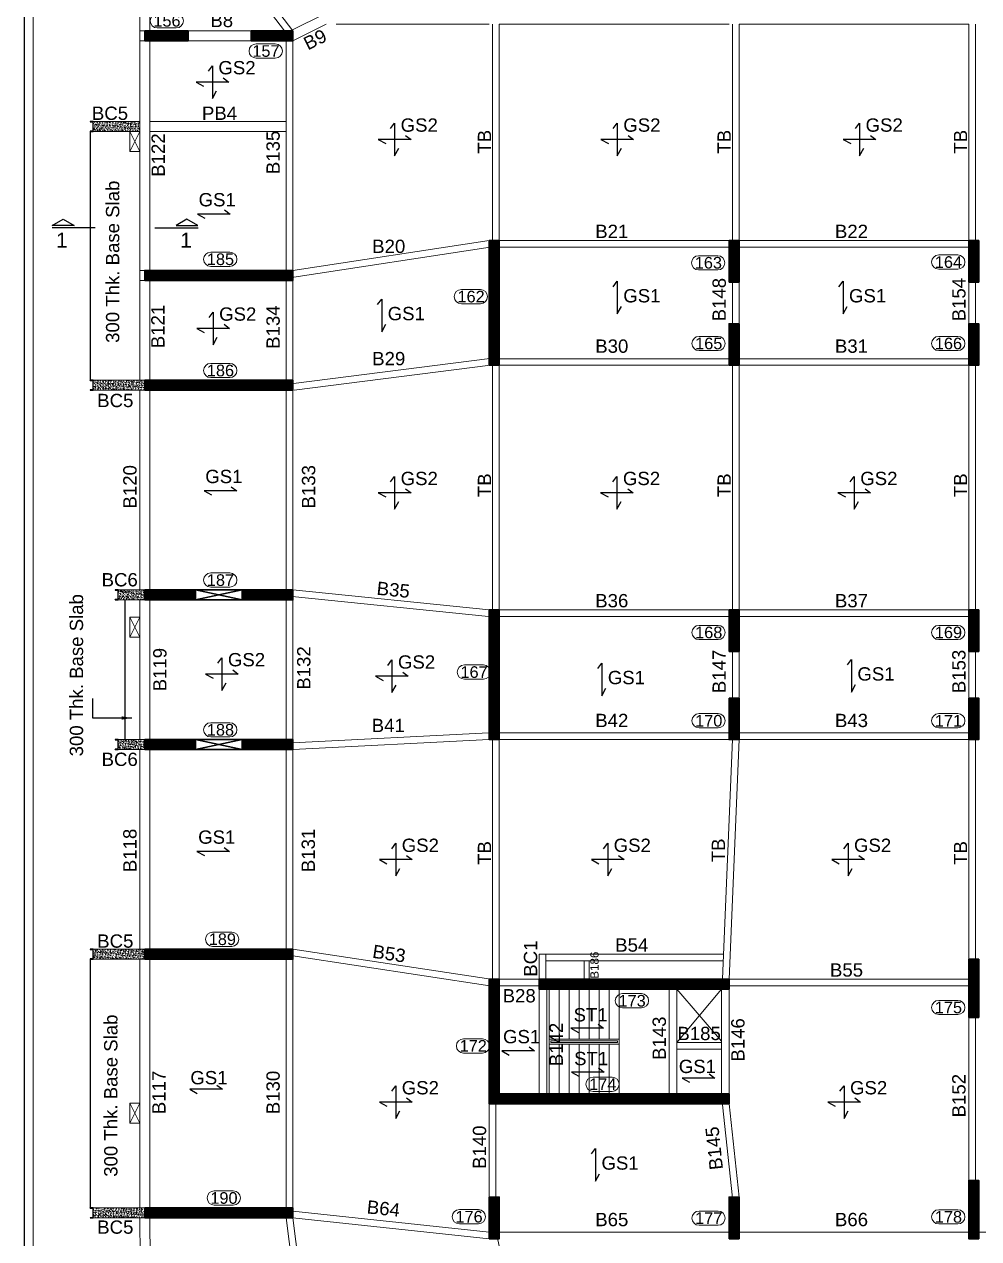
# Model space of a CAD drawing. Header units: millimetres. Extents: x -954 to 225541, y -300291 to -180647.
# Drawn here: x -954 to 27715, y -239639 to -203139 of the extents above; entities that cross this region are included whole.
import ezdxf
from ezdxf.enums import TextEntityAlignment as Align

# ---------------------------------------------------------------- set-up
doc = ezdxf.new("R2010")
doc.units = ezdxf.units.MM
doc.header["$LTSCALE"] = 100
doc.header["$MEASUREMENT"] = 0
for name, color, linetype, lineweight in [('BEAM', 191, 'Continuous', 20), ('BEAM NO (H)', 121, 'Continuous', 20), ('BEAM NO (V)', 121, 'Continuous', 20), ('COL HATCH', 67, 'Continuous', 25), ('colno', 11, 'Continuous', 15), ('COLUMN', 84, 'Continuous', 30), ('NON STRU. WALL', 3, 'Continuous', 15), ('SLAB MARK', 241, 'Continuous', 25), ('SLAB NO', 52, 'Continuous', 25), ('STAIRCASE', 39, 'Continuous', 9), ('SUNK', 251, 'Continuous', 9), ('TEXT', 255, 'Continuous', 25), ('void', 45, 'Continuous', 18)]:
    doc.layers.add(name, color=color, linetype=linetype, lineweight=lineweight)
for name, color, linetype in [('sec', 2, 'Continuous'), ('SLAB', 1, 'Continuous'), ('WD-ELE-1', 2, 'Continuous'), ('WD-RCC SLAB HATCH', 253, 'Continuous')]:
    doc.layers.add(name, color=color, linetype=linetype)
doc.styles.add('ARIAL', font='arial.ttf')
doc.dimstyles.new('150', dxfattribs={"dimscale": 150, "dimtxt": 2.5, "dimasz": 2, "dimexe": 0.5, "dimexo": 0.5, "dimgap": 0.5, "dimtad": 1, "dimdec": 0, "dimzin": 3, "dimdsep": 46, "dimtxsty": 'ARIAL', "dimcen": 0, "dimdle": 1, "dimclrd": 256, "dimclre": 256, "dimclrt": 7, "dimadec": 0, "dimazin": 0, "dimtfac": 1, "dimtdec": 0, "dimtmove": 0, "dimatfit": 3, "dimfxl": 0, "dimtolj": 1, "dimtzin": 0, "dimlwd": -1, "dimlwe": -1, "dimarcsym": 0})
pattern_1 = [(45, (-343602.978, -599340.706), (-8.83883476, 8.83883476), [])]
pattern_2 = [(45, (-325852.978, -599340.706), (-8.83883476, 8.83883476), [])]
pattern_3 = [(45, (-72110.641, -1095870.6135), (-3.977475644, 3.977475644), [])]
pattern_4 = [(45, (-72110.641, -1120747.2407), (-3.977475644, 3.977475644), [])]
pattern_5 = [(50, (-47286.1, -571132.81), (107.589027, -9.41282), [11.25, -123.75]), (355, (-47286.1, -571132.81), (-20.8127, 112.82882), [9, -99]), (100.451444, (-47277.14, -571133.6), (86.776327, 103.415999), [9.561029, -105.171317]), (46.1842, (-47286.1, -571102.81), (160.0862, -24.827892), [16.875, -185.625]), (96.635635, (-47272.76, -571104.88), (140.19929, 146.11779), [14.34155, -157.757064]), (351.184164, (-47286.1, -571102.81), (140.19929, 146.11779), [13.5, -148.5]), (21, (-47271.1, -571110.31), (89.536058, -60.392834), [11.25, -123.75]), (326, (-47271.1, -571110.31), (36.4973, 108.772507), [9, -99]), (71.451445, (-47263.64, -571115.34), (126.033357, 48.379673), [9.561029, -105.171317]), (37.5, (-47286.103, -571132.81), (1.8239783, 49.934078), [0, -97.8, 0, -100.5, 0, -99.375]), (7.5, (-47286.103, -571132.81), (39.4604306, 59.161757), [0, -57.3, 0, -95.55, 0, -37.875]), (327.5, (-47319.553, -571132.81), (80.0733654, -3.3832308), [0, -37.5, 0, -117, 0, -155.25]), (317.5, (-47334.55, -571132.81), (87.477925, 15.015747), [0, -48.75, 0, -77.7, 0, -110.25])]

# ---------------------------------------------------------------- blocks, each defined once
blk = doc.blocks.new('A$C4B8E2928')
at = {"layer": 'NON STRU. WALL', "lineweight": 13}
h = blk.add_hatch(dxfattribs=at)
h.set_pattern_fill('AR-CONC', color=8, scale=15, style=0)
h.set_pattern_definition(pattern_5)
h.paths.add_polyline_path([(1400, 0), (0, 0), (0, -300), (1400, -300)])
h = blk.add_hatch(dxfattribs=at)
h.set_pattern_fill('AR-CONC', color=8, scale=15, style=0)
h.set_pattern_definition(pattern_5)
h.paths.add_polyline_path([(1550, -7777), (1400, -7777), (1400, -7777), (0, -7777), (0, -8077), (1400, -8077), (1400, -8077), (1550, -8077)])
h = blk.add_hatch(dxfattribs=at)
h.set_pattern_fill('AR-CONC', color=8, scale=15, style=0)
h.set_pattern_definition(pattern_5)
h.paths.add_polyline_path([(1550, -14077), (750, -14077), (750, -14377), (1550, -14377)])
h = blk.add_hatch(dxfattribs=at)
h.set_pattern_fill('AR-CONC', color=8, scale=15, style=0)
h.set_pattern_definition(pattern_5)
h.paths.add_polyline_path([(1550, -18577), (750, -18577), (750, -18877), (1550, -18877)])
h = blk.add_hatch(dxfattribs=at)
h.set_pattern_fill('AR-CONC', color=8, scale=15, style=0)
h.set_pattern_definition(pattern_5)
h.paths.add_polyline_path([(1550, -24877), (1400, -24877), (0, -24877), (0, -25177), (1400, -25177), (1550, -25177)])
h = blk.add_hatch(dxfattribs=at)
h.set_pattern_fill('AR-CONC', color=8, scale=15, style=0)
h.set_pattern_definition(pattern_5)
h.paths.add_polyline_path([(1550, -32653), (1400, -32653), (0, -32653), (0, -32953), (1400, -32953), (1550, -32953)])
at = {"layer": 'NON STRU. WALL'}
for points in [[(0, -300), (1400, -300), (1400, 0), (0, 0)], [(0, -8077), (1550, -8077), (1550, -7777), (0, -7777)], [(750, -14077), (1550, -14077), (1550, -14377), (750, -14377)], [(750, -18577), (1550, -18577), (1550, -18877), (750, -18877)], [(0, -24877), (1550, -24877), (1550, -25177), (0, -25177)], [(0, -32653), (1550, -32653), (1550, -32953), (0, -32953)]]:
    blk.add_lwpolyline(points, close=True, dxfattribs=at)

msp = doc.modelspace()

# ---------------------------------------------------------------- hatches: boundary and pattern name
at = {"layer": 'COL HATCH'}
h = msp.add_hatch(dxfattribs=at)
h.set_pattern_fill('ANSI31', color=256, scale=100, style=0)
h.set_pattern_definition([(45, (-325502.978, -599640.706), (-8.83883476, 8.83883476), [])])
h.paths.add_polyline_path([(2665.2, -203638.9), (3965.2, -203638.9), (3965.2, -203338.9), (2665.2, -203338.9)])
h = msp.add_hatch(dxfattribs=at)
h.set_pattern_fill('ANSI31', color=256, scale=100, style=0)
h.set_pattern_definition([(45, (-325702.978, -599640.706), (-8.83883476, 8.83883476), [])])
h.paths.add_polyline_path([(5865.2, -203638.9), (7115.2, -203638.9), (7115.2, -203338.9), (5865.2, -203338.9)])
h = msp.add_hatch(dxfattribs=at)
h.set_pattern_fill('ANSI31', color=256, scale=100, style=0)
h.set_pattern_definition([(45, (-347802.978, -599340.706), (-8.83883476, 8.83883476), [])])
h.paths.add_polyline_path([(13015.2, -213388.9), (13015.2, -209638.9), (13315.2, -209638.9), (13315.2, -213388.9)])
h = msp.add_hatch(dxfattribs=at)
h.set_pattern_fill('ANSI31', color=256, scale=100, style=0)
h.set_pattern_definition([(45, (-340602.978, -599340.706), (-8.83883476, 8.83883476), [])])
h.paths.add_polyline_path([(20215.2, -210888.9), (20215.2, -209638.9), (20515.2, -209638.9), (20515.2, -210888.9)])
h = msp.add_hatch(dxfattribs=at)
h.set_pattern_fill('ANSI31', color=256, scale=100, style=0)
h.set_pattern_definition([(45, (-333402.978, -599340.706), (-8.83883476, 8.83883476), [])])
h.paths.add_polyline_path([(27415.2, -210888.9), (27415.2, -209638.9), (27715.2, -209638.9), (27715.2, -210888.9)])
h = msp.add_hatch(dxfattribs=at)
h.set_pattern_fill('ANSI31', color=256, scale=100, style=0)
h.set_pattern_definition([(45, (-46170.95, -917447.999), (-8.83883476, 8.83883476), [])])
h.paths.add_polyline_path([(2665.2, -210838.9), (2665.2, -210538.9), (7115.2, -210538.9), (7115.2, -210838.9)])
h = msp.add_hatch(dxfattribs=at)
h.set_pattern_fill('ANSI31', color=256, scale=100, style=0)
h.set_pattern_definition([(45, (-340602.975, -601840.707), (-8.83883476, 8.83883476), [])])
h.paths.add_polyline_path([(20215.2, -213388.9), (20215.2, -212138.9), (20515.2, -212138.9), (20515.2, -213388.9)])
h = msp.add_hatch(dxfattribs=at)
h.set_pattern_fill('ANSI31', color=256, scale=100, style=0)
h.set_pattern_definition([(45, (-333402.975, -601840.707), (-8.83883476, 8.83883476), [])])
h.paths.add_polyline_path([(27415.2, -213388.9), (27415.2, -212138.9), (27715.2, -212138.9), (27715.2, -213388.9)])
h = msp.add_hatch(dxfattribs=at)
h.set_pattern_fill('ANSI31', color=256, scale=100, style=0)
h.set_pattern_definition([(45, (-46170.95, -910097.999), (-8.83883476, 8.83883476), [])])
h.paths.add_polyline_path([(2665.2, -214138.9), (2665.2, -213838.9), (7115.2, -213838.9), (7115.2, -214138.9)])
h = msp.add_hatch(dxfattribs=at)
h.set_pattern_fill('ANSI31', color=256, scale=100, style=0)
h.paths.add_polyline_path([(2665.2, -220138.9), (2665.2, -220438.9), (4190.2, -220438.9), (4190.2, -220138.9)])
h = msp.add_hatch(dxfattribs=at)
h.set_pattern_fill('ANSI31', color=256, scale=100, style=0)
h.paths.add_polyline_path([(2665.2, -220138.9), (2665.2, -220438.9), (4190.2, -220438.9), (4190.2, -220138.9)])
h = msp.add_hatch(dxfattribs=at)
h.set_pattern_fill('ANSI31', color=256, scale=100, style=0)
h.paths.add_polyline_path([(7115.2, -220438.9), (7115.2, -220138.9), (5590.2, -220138.9), (5590.2, -220438.9)])
h = msp.add_hatch(dxfattribs=at)
h.set_pattern_fill('ANSI31', color=256, scale=100, style=0)
h.set_pattern_definition([(45, (-347802.975, -610440.704), (-8.83883476, 8.83883476), [])])
h.paths.add_polyline_path([(13015.2, -224638.9), (13015.2, -220738.9), (13315.2, -220738.9), (13315.2, -224638.9)])
h = msp.add_hatch(dxfattribs=at)
h.set_pattern_fill('ANSI31', color=256, scale=100, style=0)
h.set_pattern_definition([(45, (-340602.975, -610440.704), (-8.83883476, 8.83883476), [])])
h.paths.add_polyline_path([(20215.2, -221988.9), (20215.2, -220738.9), (20515.2, -220738.9), (20515.2, -221988.9)])
h = msp.add_hatch(dxfattribs=at)
h.set_pattern_fill('ANSI31', color=256, scale=100, style=0)
h.set_pattern_definition([(45, (-333402.975, -610440.704), (-8.83883476, 8.83883476), [])])
h.paths.add_polyline_path([(27415.2, -221988.9), (27415.2, -220738.9), (27715.2, -220738.9), (27715.2, -221988.9)])
h = msp.add_hatch(dxfattribs=at)
h.set_pattern_fill('ANSI31', color=256, scale=100, style=0)
h.set_pattern_definition([(45, (-340602.978, -599340.706), (-8.83883476, 8.83883476), [])])
h.paths.add_polyline_path([(20215.2, -223388.9), (20215.2, -224638.9), (20515.2, -224638.9), (20515.2, -223388.9)])
h = msp.add_hatch(dxfattribs=at)
h.set_pattern_fill('ANSI31', color=256, scale=100, style=0)
h.set_pattern_definition([(45, (-333402.978, -599340.706), (-8.83883476, 8.83883476), [])])
h.paths.add_polyline_path([(27415.2, -223388.9), (27415.2, -224638.9), (27715.2, -224638.9), (27715.2, -223388.9)])
h = msp.add_hatch(dxfattribs=at)
h.set_pattern_fill('ANSI31', color=256, scale=100, style=0)
h.paths.add_polyline_path([(4190.2, -224938.9), (4190.2, -224638.9), (2665.2, -224638.9), (2665.2, -224938.9)])
h = msp.add_hatch(dxfattribs=at)
h.set_pattern_fill('ANSI31', color=256, scale=100, style=0)
h.paths.add_polyline_path([(7115.2, -224638.9), (5590.2, -224638.9), (5590.2, -224938.9), (7115.2, -224938.9)])
h = msp.add_hatch(dxfattribs=at)
h.set_pattern_fill('ANSI31', color=256, scale=100, style=0)
h.paths.add_polyline_path([(7115.2, -224638.9), (5590.2, -224638.9), (5590.2, -224938.9), (7115.2, -224938.9)])
h = msp.add_hatch(dxfattribs=at)
h.set_pattern_fill('ANSI31', color=256, scale=100, style=0)
h.set_pattern_definition([(45, (-46170.95, -917497.999), (-8.83883476, 8.83883476), [])])
h.paths.add_polyline_path([(2665.2, -231238.9), (2665.2, -230938.9), (7115.2, -230938.9), (7115.2, -231238.9)])
h = msp.add_hatch(dxfattribs=at)
h.set_pattern_fill('ANSI31', color=256, scale=100, style=0)
h.set_pattern_definition(pattern_1)
h.paths.add_polyline_path([(27715.2, -231238.9), (27715.2, -232988.9), (27415.2, -232988.9), (27415.2, -231238.9)])
h = msp.add_hatch(dxfattribs=at)
h.set_pattern_fill('ANSI31', color=256, scale=100, style=0)
h.set_pattern_definition(pattern_2)
h.paths.add_polyline_path([(13015.2, -235288.9), (13015.2, -231838.9), (13315.2, -231838.9), (13315.2, -235288.9)])
h = msp.add_hatch(dxfattribs=at)
h.set_pattern_fill('ANSI31', color=256, scale=100, style=0)
h.set_pattern_definition(pattern_2)
h.paths.add_polyline_path([(14515.2, -231838.9), (20215.2, -231838.9), (20215.2, -232138.9), (14515.2, -232138.9)])
h = msp.add_hatch(dxfattribs=at)
h.set_pattern_fill('ANSI31', color=256, scale=100, style=0)
h.set_pattern_definition(pattern_2)
h.paths.add_polyline_path([(20215.2, -235288.9), (13015.2, -235288.9), (13015.2, -235588.9), (20215.2, -235588.9)])
h = msp.add_hatch(dxfattribs=at)
h.set_pattern_fill('ANSI31', color=256, scale=100, style=0)
h.set_pattern_definition(pattern_1)
h.paths.add_polyline_path([(27715.2, -239638.9), (27715.2, -237888.9), (27415.2, -237888.9), (27415.2, -239638.9)])
h = msp.add_hatch(dxfattribs=at)
h.set_pattern_fill('ANSI31', color=256, scale=100, style=0)
h.set_pattern_definition([(45, (-347802.978, -628340.706), (-8.83883476, 8.83883476), [])])
h.paths.add_polyline_path([(13015.2, -239638.9), (13015.2, -238388.9), (13315.2, -238388.9), (13315.2, -239638.9)])
h = msp.add_hatch(dxfattribs=at)
h.set_pattern_fill('ANSI31', color=256, scale=100, style=0)
h.set_pattern_definition([(45, (-340602.978, -628340.706), (-8.83883476, 8.83883476), [])])
h.paths.add_polyline_path([(20215.2, -239638.9), (20215.2, -238388.9), (20515.2, -238388.9), (20515.2, -239638.9)])
h = msp.add_hatch(dxfattribs=at)
h.set_pattern_fill('ANSI31', color=256, scale=100, style=0)
h.set_pattern_definition([(45, (-46170.95, -916424.626), (-8.83883476, 8.83883476), [])])
h.paths.add_polyline_path([(2665.2, -239015.6), (2665.2, -238715.6), (7115.2, -238715.6), (7115.2, -239015.6)])
at = {"layer": 'WD-RCC SLAB HATCH', "ltscale": 1000}
h = msp.add_hatch(dxfattribs=at)
h.set_pattern_fill('ANSI31', color=256, scale=45)
h.set_pattern_definition(pattern_3)
h.paths.add_polyline_path([(1115.2, -206062.3), (1028.2, -206062.3, 0.4142136), (1025.2, -206065.3), (1025.2, -206068.4, 0.3816891), (1027.8, -206071.4), (1102.7, -206079.8, -0.3816891), (1107.2, -206084.8), (1107.2, -206339.8, -0.3816891), (1102.7, -206344.8), (1027.8, -206353.3, 0.3816891), (1025.2, -206356.2), (1025.2, -206359.3, 0.4142136), (1028.2, -206362.3), (1115.2, -206362.3)])
h = msp.add_hatch(dxfattribs=at)
h.set_pattern_fill('ANSI31', color=256, scale=45)
h.set_pattern_definition(pattern_3)
h.paths.add_polyline_path([(1115.2, -214138.9), (1028.2, -214138.9, -0.4142136), (1025.2, -214135.9), (1025.2, -214132.9, -0.3816891), (1027.8, -214129.9), (1102.7, -214121.4, 0.3816891), (1107.2, -214116.5), (1107.2, -213861.4, 0.3816891), (1102.7, -213856.4), (1027.8, -213848, -0.3816891), (1025.2, -213845), (1025.2, -213841.9, -0.4142136), (1028.2, -213838.9), (1115.2, -213838.9)])
h = msp.add_hatch(dxfattribs=at)
h.set_pattern_fill('ANSI31', color=256, scale=45)
h.set_pattern_definition([(45, (-71360.641, -1109947.2407), (-3.977475644, 3.977475644), [])])
h.paths.add_polyline_path([(1865.2, -220138.9), (1778.2, -220138.9, 0.4142136), (1775.2, -220141.9), (1775.2, -220145, 0.3816891), (1777.8, -220148), (1852.7, -220156.4, -0.3816891), (1857.2, -220161.4), (1857.2, -220416.5, -0.3816891), (1852.7, -220421.4), (1777.8, -220429.9, 0.3816891), (1775.2, -220432.9), (1775.2, -220435.9, 0.4142136), (1778.2, -220438.9), (1865.2, -220438.9)])
h = msp.add_hatch(dxfattribs=at)
h.set_pattern_fill('ANSI31', color=256, scale=45)
h.set_pattern_definition([(45, (-71360.641, -1114447.2407), (-3.977475644, 3.977475644), [])])
h.paths.add_polyline_path([(1865.2, -224638.9), (1778.2, -224638.9, 0.4142136), (1775.2, -224641.9), (1775.2, -224645, 0.3816891), (1777.8, -224648), (1852.7, -224656.4, -0.3816891), (1857.2, -224661.4), (1857.2, -224916.5, -0.3816891), (1852.7, -224921.4), (1777.8, -224929.9, 0.3816891), (1775.2, -224932.9), (1775.2, -224935.9, 0.4142136), (1778.2, -224938.9), (1865.2, -224938.9)])
h = msp.add_hatch(dxfattribs=at)
h.set_pattern_fill('ANSI31', color=256, scale=45)
h.set_pattern_definition(pattern_4)
h.paths.add_polyline_path([(1115.2, -230938.9), (1028.2, -230938.9, 0.4142136), (1025.2, -230941.9), (1025.2, -230945, 0.3816891), (1027.8, -230948), (1102.7, -230956.4, -0.3816891), (1107.2, -230961.4), (1107.2, -231216.5, -0.3816891), (1102.7, -231221.4), (1027.8, -231229.9, 0.3816891), (1025.2, -231232.9), (1025.2, -231235.9, 0.4142136), (1028.2, -231238.9), (1115.2, -231238.9)])
h = msp.add_hatch(dxfattribs=at)
h.set_pattern_fill('ANSI31', color=256, scale=45)
h.set_pattern_definition(pattern_4)
h.paths.add_polyline_path([(1115.2, -239015.6), (1028.2, -239015.6, -0.4142136), (1025.2, -239012.6), (1025.2, -239009.5, -0.3816891), (1027.8, -239006.5), (1102.7, -238998.1, 0.3816891), (1107.2, -238993.1), (1107.2, -238738, 0.3816891), (1102.7, -238733.1), (1027.8, -238724.6, -0.3816891), (1025.2, -238721.6), (1025.2, -238718.6, -0.4142136), (1028.2, -238715.6), (1115.2, -238715.6)])

# ---------------------------------------------------------------- linework, layer by layer
at = {"color": 5}
msp.add_lwpolyline([(-953.5, -300291), (149541.8, -300291), (149541.8, -193995.9), (-953.5, -193995.9)], close=True, dxfattribs=at)
at = {"layer": 'BEAM'}
for p, q in [((4522.3, -200269.2), (6863.6, -203338.9)), ((4701.2, -200174), (7115.2, -203338.9)), ((7044.3, -203338.9), (8115.2, -202803.5)), ((7115.2, -203638.9), (8115.2, -203138.9)), ((13015.2, -203138.9), (8415.2, -203138.9)), ((13115.2, -209638.9), (13115.2, -203138.9)), ((20215.2, -203138.9), (13315.2, -203138.9)), ((13315.2, -209638.9), (13315.2, -203138.9)), ((20315.2, -209638.9), (20315.2, -203138.9)), ((27415.2, -203138.9), (20515.2, -203138.9)), ((20515.2, -209638.9), (20515.2, -203138.9)), ((27415.2, -209638.9), (27415.2, -203138.9)), ((27615.2, -209638.9), (27615.2, -203138.9)), ((2665.2, -203338.9), (2515.2, -203338.9)), ((2665.2, -203638.9), (2515.2, -203638.9)), ((3965.2, -203338.9), (5865.2, -203338.9)), ((3965.2, -203638.9), (5865.2, -203638.9)), ((6915.2, -203638.9), (6915.2, -210538.9)), ((7115.2, -203638.9), (7115.2, -210538.9)), ((2815.2, -206062.3), (6915.2, -206062.3)), ((2815.2, -206362.3), (6915.2, -206362.3)), ((13015.2, -209638.9), (7115.2, -210538.9)), ((13045.3, -209836.6), (7145.3, -210736.6)), ((13315.2, -209638.9), (20215.2, -209638.9)), ((13315.2, -209838.9), (20215.2, -209838.9)), ((20515.2, -209638.9), (27415.2, -209638.9)), ((20515.2, -209838.9), (27415.2, -209838.9)), ((2665.2, -210538.9), (2515.2, -210538.9)), ((2665.2, -210838.9), (2515.2, -210838.9)), ((6915.2, -210838.9), (6915.2, -213838.9)), ((7115.2, -210838.9), (7115.2, -213838.9)), ((20315.2, -210888.9), (20315.2, -212138.9)), ((20515.2, -210888.9), (20515.2, -212138.9)), ((27415.2, -210888.9), (27415.2, -212138.9)), ((27615.2, -210888.9), (27615.2, -212138.9)), ((13027.8, -213188.1), (7127.8, -213938.1)), ((13053, -213386.5), (7153, -214136.5)), ((13115.2, -220738.9), (13115.2, -213388.9)), ((20215.2, -213188.9), (13315.2, -213188.9)), ((20215.2, -213388.9), (13315.2, -213388.9)), ((13315.2, -220738.9), (13315.2, -213388.9)), ((20315.2, -220738.9), (20315.2, -213388.9)), ((27415.2, -213188.9), (20515.2, -213188.9)), ((27415.2, -213388.9), (20515.2, -213388.9)), ((20515.2, -220738.9), (20515.2, -213388.9)), ((27415.2, -220738.9), (27415.2, -213388.9)), ((27615.2, -220738.9), (27615.2, -213388.9)), ((1115.2, -214138.9), (1115.2, -213838.9)), ((2665.2, -213838.9), (2515.2, -213838.9)), ((2665.2, -214138.9), (2515.2, -214138.9)), ((6915.2, -214138.9), (6915.2, -220138.9)), ((7115.2, -214138.9), (7115.2, -220138.9)), ((6915.2, -220438.9), (6915.2, -224638.9)), ((7094.9, -220337.9), (12994.9, -220937.9)), ((7115.2, -220138.9), (13015.2, -220739)), ((7115.2, -220438.9), (7115.2, -224638.9)), ((13315.2, -220738.9), (20215.2, -220738.9)), ((20515.2, -220738.9), (27415.2, -220738.9)), ((13315.2, -220938.9), (20215.2, -220938.9)), ((20515.2, -220938.9), (27415.2, -220938.9)), ((20315.2, -221988.9), (20315.2, -223388.9)), ((20515.2, -221988.9), (20515.2, -223388.9)), ((27415.2, -221988.9), (27415.2, -223388.9)), ((27615.2, -221988.9), (27615.2, -223388.9)), ((13005, -224439.2), (7105, -224739.2)), ((20215.2, -224438.9), (13315.2, -224438.9)), ((27415.2, -224438.9), (20515.2, -224438.9)), ((13015.2, -224638.9), (7115.2, -224938.9)), ((13115.2, -231838.9), (13115.2, -224638.9)), ((20215.2, -224638.9), (13315.2, -224638.9)), ((13315.2, -231838.9), (13315.2, -224638.9)), ((20015.3, -231830.6), (20315.3, -224630.6)), ((20215.2, -231838.9), (20515.2, -224638.9)), ((27415.2, -224638.9), (20515.2, -224638.9)), ((27415.2, -231238.9), (27415.2, -224638.9)), ((27615.2, -231238.9), (27615.2, -224638.9)), ((6915.2, -224938.9), (6915.2, -230938.9)), ((7115.2, -224938.9), (7115.2, -230938.9)), ((2665.2, -230938.9), (2515.2, -230938.9)), ((13060.4, -231842.4), (7115.2, -230935.5)), ((2665.2, -231238.9), (2515.2, -231238.9)), ((6915.2, -231238.9), (6915.2, -238715.6)), ((13030.2, -232040.1), (7115.2, -231137.8)), ((7115.2, -231238.9), (7115.2, -238715.6)), ((14515.2, -231838.9), (14515.2, -231088.9)), ((14515.2, -231088.9), (14715.2, -231088.9)), ((14715.2, -231088.9), (20046.2, -231088.9)), ((14715.2, -231838.9), (14715.2, -231088.9)), ((14715.2, -231288.9), (20037.9, -231288.9)), ((15865.2, -231288.9), (15865.2, -231838.9)), ((16015.2, -231288.9), (16015.2, -231838.9)), ((14515.2, -231838.9), (13315.2, -231838.9)), ((14515.2, -232038.9), (13315.2, -232038.9)), ((14515.2, -232138.9), (14515.2, -235288.9)), ((14745.2, -232138.9), (14745.2, -235288.9)), ((18415.2, -232138.9), (18415.2, -235288.9)), ((18645.2, -232138.9), (18645.2, -235288.9)), ((19985.2, -232138.9), (19985.2, -235288.9)), ((20215.2, -231838.9), (27415.2, -231838.9)), ((20215.2, -232038.9), (27415.2, -232038.9)), ((20215.2, -232138.9), (20215.2, -235288.9)), ((27415.2, -232988.9), (27415.2, -237888.9)), ((27615.2, -232988.9), (27615.2, -237888.9)), ((18645.2, -233738.9), (19985.2, -233738.9)), ((18645.2, -233938.9), (19985.2, -233938.9)), ((13015.2, -238388.9), (13015.2, -235588.9)), ((13215.2, -238388.9), (13215.2, -235588.9)), ((20016.3, -235610.2), (20316.3, -238410.2)), ((20215.2, -235588.9), (20515.2, -238388.9)), ((2665.2, -238715.6), (2515.2, -238715.6)), ((2665.2, -239015.6), (2515.2, -239015.6)), ((6913.5, -239015.6), (7793.5, -245935.7)), ((13015.2, -239437.8), (7115.2, -238814.4)), ((7115.2, -239015.6), (7988.6, -245884.9)), ((13015.2, -239638.9), (7115.2, -239015.6)), ((20215.2, -239438.9), (13315.2, -239438.9)), ((27415.2, -239438.9), (20515.2, -239438.9)), ((34640.1, -239437.6), (27715.1, -239438.9)), ((13263.2, -239619.1), (14601.2, -246239.1))]:
    msp.add_line(p, q, dxfattribs=at)
for points in [[(39885.2, -198538.9), (6815.2, -198538.9, 0.4142136), (2515.2, -202838.9), (2515.2, -213838.9)], [(4068.3, -199931.3, 0.20631), (2815.2, -202838.9), (2815.2, -203338.9)], [(2515.2, -239015.6, 0.4146702), (34640.2, -271090.5, 0.0410936), (39885.2, -270650.5)], [(2815.2, -239015.6, 0.0633307), (3826.6, -246968.7)]]:
    msp.add_lwpolyline(points, format="xyb", dxfattribs=at)
for points in [[(2815.2, -203638.9), (2815.2, -210538.9)], [(2815.2, -210838.9), (2815.2, -213838.9)], [(2515.2, -213838.9), (1115.2, -213838.9)], [(1115.2, -213913.9), (1115.2, -213913.9), (1115.2, -214063.9)], [(1115.2, -214138.9), (2515.2, -214138.9)], [(2515.2, -214138.9), (2515.2, -220138.9)], [(2815.2, -214138.9), (2815.2, -220138.9)], [(2665.2, -220138.9), (1865.2, -220138.9)], [(1865.2, -220138.9), (1865.2, -220438.9)], [(1865.2, -220438.9), (2665.2, -220438.9)], [(2515.2, -220438.9), (2515.2, -224638.9)], [(2815.2, -220438.9), (2815.2, -224638.9)], [(2665.2, -224638.9), (1865.2, -224638.9)], [(1865.2, -224638.9), (1865.2, -224938.9)], [(1865.2, -224938.9), (2665.2, -224938.9)], [(2515.2, -224938.9), (2515.2, -230938.9)], [(2815.2, -224938.9), (2815.2, -230938.9)], [(2515.2, -230938.9), (1115.2, -230938.9)], [(1115.2, -230938.9), (1115.2, -231238.9)], [(1115.2, -231238.9), (2515.2, -231238.9)], [(2515.2, -231238.9), (2515.2, -238715.6)], [(2815.2, -231238.9), (2815.2, -238715.6)], [(2515.2, -238715.6), (1115.2, -238715.6)], [(1115.2, -238715.6), (1115.2, -239015.6)], [(1115.2, -239015.6), (2515.2, -239015.6)]]:
    msp.add_lwpolyline(points, dxfattribs=at)
msp.add_lwpolyline([(1115.2, -206062.3), (2515.2, -206062.3), (2515.2, -206362.3), (1115.2, -206362.3)], close=True, dxfattribs=at)
at = {"layer": 'colno'}
for points in [[(3039.3, -203247.8, -1), (3039.3, -202820.4), (3611.9, -202820.4, -1), (3611.9, -203247.8)], [(6012.2, -204156.1, -1), (6012.2, -203728.7), (6584.7, -203728.7, -1), (6584.7, -204156.1)]]:
    msp.add_lwpolyline(points, format="xyb", close=True, dxfattribs=at)
at = {"layer": 'colno', "elevation": -1455.5}
for points in [[(4646.5, -210414.8, -1), (4646.5, -209987.4), (5219, -209987.4, -1), (5219, -210414.8)], [(19303.2, -210520.9, -1), (19303.2, -210093.5), (19875.8, -210093.5, -1), (19875.8, -210520.9)], [(26514.5, -210499.6, -1), (26514.5, -210072.2), (27087, -210072.2, -1), (27087, -210499.6)], [(12174.8, -211536.4, -1), (12174.8, -211109), (12747.3, -211109, -1), (12747.3, -211536.4)], [(19314.5, -212946.4, -1), (19314.5, -212519), (19887, -212519, -1), (19887, -212946.4)], [(26514.5, -212946.4, -1), (26514.5, -212519), (27087, -212519, -1), (27087, -212946.4)], [(4646.5, -213757.7, -1), (4646.5, -213330.3), (5219, -213330.3, -1), (5219, -213757.7)], [(4646.5, -220057.7, -1), (4646.5, -219630.3), (5219, -219630.3, -1), (5219, -220057.7)], [(19314.5, -221632.2, -1), (19314.5, -221204.8), (19887, -221204.8, -1), (19887, -221632.2)], [(26514.5, -221632.2, -1), (26514.5, -221204.8), (27087, -221204.8, -1), (27087, -221632.2)], [(12264.5, -222823, -1), (12264.5, -222395.6), (12837, -222395.6, -1), (12837, -222823)], [(19314.5, -224285.6, -1), (19314.5, -223858.2), (19887, -223858.2, -1), (19887, -224285.6)], [(26514.5, -224285.6, -1), (26514.5, -223858.2), (27087, -223858.2, -1), (27087, -224285.6)], [(4646.5, -224557.7, -1), (4646.5, -224130.3), (5219, -224130.3, -1), (5219, -224557.7)], [(4703.2, -230851.9, -1), (4703.2, -230424.5), (5275.7, -230424.5, -1), (5275.7, -230851.9)], [(17012.5, -232701.1, -1), (17012.5, -232273.7), (17585.1, -232273.7, -1), (17585.1, -232701.1)], [(26514.5, -232901.9, -1), (26514.5, -232474.5), (27087, -232474.5, -1), (27087, -232901.9)], [(12239, -234058.6, -1), (12239, -233631.2), (12811.5, -233631.2, -1), (12811.5, -234058.6)], [(16130.2, -235209.5, -1), (16130.2, -234782.1), (16702.7, -234782.1, -1), (16702.7, -235209.5)], [(4751.8, -238628.5, -1), (4751.8, -238201.1), (5324.4, -238201.1, -1), (5324.4, -238628.5)], [(12114.5, -239190.9, -1), (12114.5, -238763.5), (12687, -238763.5, -1), (12687, -239190.9)], [(19314.5, -239234, -1), (19314.5, -238806.6), (19887, -238806.6, -1), (19887, -239234)], [(26514.5, -239195.1, -1), (26514.5, -238767.7), (27087, -238767.7, -1), (27087, -239195.1)]]:
    msp.add_lwpolyline(points, format="xyb", close=True, dxfattribs=at)
at = {"layer": 'COLUMN'}
for p, q in [((4190.2, -220138.9), (5590.2, -220438.9)), ((4190.2, -220438.9), (5590.2, -220138.9)), ((4190.2, -224638.9), (5590.2, -224938.9)), ((4190.2, -224938.9), (5590.2, -224638.9))]:
    msp.add_line(p, q, dxfattribs=at)
for points in [[(2665.2, -203638.9), (3965.2, -203638.9), (3965.2, -203338.9), (2665.2, -203338.9)], [(5865.2, -203638.9), (7115.2, -203638.9), (7115.2, -203338.9), (5865.2, -203338.9)], [(13015.2, -213388.9), (13015.2, -209638.9), (13315.2, -209638.9), (13315.2, -213388.9)], [(20215.2, -210888.9), (20215.2, -209638.9), (20515.2, -209638.9), (20515.2, -210888.9)], [(27415.2, -210888.9), (27415.2, -209638.9), (27715.2, -209638.9), (27715.2, -210888.9)], [(2665.2, -210838.9), (2665.2, -210538.9), (7115.2, -210538.9), (7115.2, -210838.9)], [(20215.2, -213388.9), (20215.2, -212138.9), (20515.2, -212138.9), (20515.2, -213388.9)], [(27415.2, -213388.9), (27415.2, -212138.9), (27715.2, -212138.9), (27715.2, -213388.9)], [(2665.2, -214138.9), (2665.2, -213838.9), (7115.2, -213838.9), (7115.2, -214138.9)], [(2665.2, -220438.9), (2665.2, -220138.9), (7115.2, -220138.9), (7115.2, -220438.9)], [(4190.2, -220138.9), (5590.2, -220138.9), (5590.2, -220438.9), (4190.2, -220438.9)], [(13015.2, -224638.9), (13015.2, -220738.9), (13315.2, -220738.9), (13315.2, -224638.9)], [(20215.2, -221988.9), (20215.2, -220738.9), (20515.2, -220738.9), (20515.2, -221988.9)], [(27415.2, -221988.9), (27415.2, -220738.9), (27715.2, -220738.9), (27715.2, -221988.9)], [(20215.2, -223388.9), (20215.2, -224638.9), (20515.2, -224638.9), (20515.2, -223388.9)], [(27415.2, -223388.9), (27415.2, -224638.9), (27715.2, -224638.9), (27715.2, -223388.9)], [(2665.2, -224938.9), (2665.2, -224638.9), (7115.2, -224638.9), (7115.2, -224938.9)], [(4190.2, -224638.9), (5590.2, -224638.9), (5590.2, -224938.9), (4190.2, -224938.9)], [(2665.2, -231238.9), (2665.2, -230938.9), (7115.2, -230938.9), (7115.2, -231238.9)], [(27715.2, -231238.9), (27715.2, -232988.9), (27415.2, -232988.9), (27415.2, -231238.9)], [(13015.2, -235288.9), (13015.2, -231838.9), (13315.2, -231838.9), (13315.2, -235288.9)], [(14515.2, -231838.9), (20215.2, -231838.9), (20215.2, -232138.9), (14515.2, -232138.9)], [(20215.2, -235288.9), (13015.2, -235288.9), (13015.2, -235588.9), (20215.2, -235588.9)], [(27715.2, -239638.9), (27715.2, -237888.9), (27415.2, -237888.9), (27415.2, -239638.9)], [(13015.2, -239638.9), (13015.2, -238388.9), (13315.2, -238388.9), (13315.2, -239638.9)], [(20215.2, -239638.9), (20215.2, -238388.9), (20515.2, -238388.9), (20515.2, -239638.9)], [(2665.2, -239015.6), (2665.2, -238715.6), (7115.2, -238715.6), (7115.2, -239015.6)]]:
    msp.add_lwpolyline(points, close=True, dxfattribs=at)
at = {"layer": 'sec', "linetype": 'Continuous'}
for p, q in [((1178.7, -209256.8), (-118, -209256.8)), ((2968.6, -209256.8), (4265.2, -209256.8))]:
    msp.add_line(p, q, dxfattribs=at)
for points in [[(542.6, -209189.1), (-112.2, -209189.1), (215.2, -209000.1), (542.6, -209189.1)], [(3604.6, -209189.1), (4259.4, -209189.1), (3932, -209000.1), (3604.6, -209189.1)]]:
    msp.add_lwpolyline(points, dxfattribs=at)
at = {"layer": 'SLAB'}
for p, q in [((1025.2, -206362.3), (1025.2, -213838.9)), ((2065.2, -220438.9), (2065.2, -224638.9)), ((1025.2, -231238.9), (1025.2, -238715.6))]:
    msp.add_line(p, q, dxfattribs=at)
at = {"layer": 'SLAB MARK'}
for points in [[(4574.8, -204546.5), (4697.6, -204382.9), (4697.6, -205364.5), (4820.4, -205139.6)], [(5024.8, -204750.9), (5188.4, -204873.7), (4206.8, -204873.7), (4431.7, -204996.5)], [(10048.8, -206272.2), (10171.6, -206108.6), (10171.6, -207090.2), (10294.4, -206865.2)], [(16736.8, -206272.2), (16859.6, -206108.6), (16859.6, -207090.2), (16982.4, -206865.2)], [(24014.8, -206272.2), (24137.6, -206108.6), (24137.6, -207090.2), (24260.4, -206865.2)], [(10498.8, -206476.6), (10662.4, -206599.4), (9680.8, -206599.4), (9905.8, -206722.2)], [(17186.8, -206476.6), (17350.4, -206599.4), (16368.8, -206599.4), (16593.8, -206722.2)], [(24464.8, -206476.6), (24628.4, -206599.4), (23646.8, -206599.4), (23871.8, -206722.2)], [(16736.8, -211026.2), (16859.6, -210862.6), (16859.6, -211844.2), (16982.4, -211619.2)], [(23516.8, -211026.2), (23639.6, -210862.6), (23639.6, -211844.2), (23762.4, -211619.2)], [(9659.8, -211561.2), (9782.6, -211397.6), (9782.6, -212379.2), (9905.4, -212154.2)], [(4596.3, -211951.5), (4719.1, -211787.9), (4719.1, -212769.5), (4841.9, -212544.6)], [(5046.3, -212155.9), (5209.9, -212278.7), (4228.3, -212278.7), (4453.2, -212401.6)], [(10048.8, -216893.2), (10171.6, -216729.6), (10171.6, -217711.2), (10294.4, -217486.2)], [(16725.8, -216893.2), (16848.6, -216729.6), (16848.6, -217711.2), (16971.4, -217486.2)], [(23854.8, -216893.2), (23977.6, -216729.6), (23977.6, -217711.2), (24100.4, -217486.2)], [(10498.8, -217097.6), (10662.4, -217220.4), (9680.8, -217220.4), (9905.8, -217343.2)], [(17175.8, -217097.6), (17339.4, -217220.4), (16357.8, -217220.4), (16582.8, -217343.2)], [(24304.8, -217097.6), (24468.4, -217220.4), (23486.8, -217220.4), (23711.8, -217343.2)], [(4860, -222339.5), (4982.8, -222175.9), (4982.8, -223157.5), (5105.6, -222932.6)], [(9967.7, -222409), (10090.5, -222245.4), (10090.5, -223227), (10213.3, -223002)], [(23769.9, -222391.2), (23892.7, -222227.6), (23892.7, -223209.2), (24015.5, -222984.2)], [(5310, -222543.9), (5473.6, -222666.7), (4492, -222666.7), (4717, -222789.5)], [(10417.7, -222613.4), (10581.3, -222736.2), (9599.7, -222736.2), (9824.6, -222859)], [(16272.2, -222500), (16395, -222336.4), (16395, -223317.9), (16517.8, -223093)], [(10081.8, -227918.2), (10204.6, -227754.6), (10204.6, -228736.2), (10327.4, -228511.2)], [(16447.8, -227918.2), (16570.6, -227754.6), (16570.6, -228736.2), (16693.4, -228511.2)], [(23666.8, -227918.2), (23789.6, -227754.6), (23789.6, -228736.2), (23912.4, -228511.2)], [(10531.8, -228122.6), (10695.4, -228245.4), (9713.8, -228245.4), (9938.8, -228368.2)], [(16897.8, -228122.6), (17061.4, -228245.4), (16079.8, -228245.4), (16304.8, -228368.2)], [(24116.8, -228122.6), (24280.4, -228245.4), (23298.8, -228245.4), (23523.8, -228368.2)], [(14207.8, -233873.5), (14371.4, -233996.3), (13389.8, -233996.3), (13614.8, -234119.1)], [(19623.5, -234687.3), (19787.1, -234810.1), (18805.5, -234810.1), (19030.5, -234932.9)], [(4832.8, -235025.6), (4996.4, -235148.4), (4014.8, -235148.4), (4239.8, -235271.2)], [(10081.8, -235205.2), (10204.6, -235041.6), (10204.6, -236023.2), (10327.4, -235798.2)], [(23547.8, -235205.2), (23670.6, -235041.6), (23670.6, -236023.2), (23793.4, -235798.2)], [(10531.8, -235409.6), (10695.4, -235532.4), (9713.8, -235532.4), (9938.8, -235655.2)], [(23997.8, -235409.6), (24161.4, -235532.4), (23179.8, -235532.4), (23404.8, -235655.2)], [(16081.9, -237091.8), (16204.7, -236928.2), (16204.7, -237909.8), (16327.5, -237684.8)]]:
    msp.add_lwpolyline(points, dxfattribs=at)
for points, elevation in [([(5062.8, -208719.4), (5226.4, -208842.2), (4244.8, -208842.2), (4469.8, -208965)], -1455.5), ([(5263.2, -217037.8), (5426.8, -217160.6), (4445.2, -217160.6), (4670.2, -217283.4)], 0), ([(5049.8, -227876.3), (5213.4, -227999.1), (4231.8, -227999.1), (4456.7, -228121.9)], 0), ([(16283, -233192.7), (16446.6, -233315.5), (15465, -233315.5), (15690, -233438.3)], 0), ([(16297.6, -234507.2), (16461.2, -234630), (15479.6, -234630), (15704.6, -234752.8)], 0)]:
    msp.add_lwpolyline(points, dxfattribs=dict(at, elevation=elevation))
at = {"layer": 'STAIRCASE'}
for points in [[(14815.2, -232138.9), (14815.2, -233638.9)], [(15115.2, -232138.9), (15115.2, -233638.9)], [(15415.2, -232138.9), (15415.2, -233638.9)], [(15715.2, -232138.9), (15715.2, -233638.9)], [(16015.2, -232138.9), (16015.2, -233638.9)], [(16315.2, -232138.9), (16315.2, -233638.9)], [(16615.2, -232138.9), (16615.2, -233638.9)], [(16915.2, -232138.9), (16915.2, -233638.9)], [(16915.2, -233638.9), (14815.2, -233638.9)], [(14815.2, -233638.9), (14815.2, -233788.9)], [(16915.2, -233788.9), (14815.2, -233788.9)], [(14815.2, -233788.9), (14815.2, -235288.9)], [(16865.2, -233688.9), (14865.2, -233688.9)], [(14865.2, -233688.9), (14865.2, -233738.9)], [(16865.2, -233738.9), (14865.2, -233738.9)], [(15115.2, -233788.9), (15115.2, -235288.9)], [(15415.2, -233788.9), (15415.2, -235288.9)], [(15715.2, -233788.9), (15715.2, -235288.9)], [(16015.2, -233788.9), (16015.2, -235288.9)], [(16315.2, -233788.9), (16315.2, -235288.9)], [(16615.2, -233788.9), (16615.2, -235288.9)], [(16865.2, -233738.9), (16865.2, -233688.9)], [(16915.2, -233788.9), (16915.2, -233638.9)], [(16915.2, -233788.9), (16915.2, -235288.9)]]:
    msp.add_lwpolyline(points, dxfattribs=at)
at = {"layer": 'SUNK', "color": 6}
msp.add_lwpolyline([(-687.4, -300024.9), (149275.6, -300024.9), (149275.6, -194262.1), (-687.4, -194262.1)], close=True, dxfattribs=at)
at = {"layer": 'void'}
for p, q in [((2515.2, -206062.3), (2515.2, -206362.3)), ((2215.2, -206962.3), (2515.2, -206362.3)), ((2215.2, -206362.3), (2515.2, -206962.3)), ((2215.2, -220962.3), (2515.2, -221562.3)), ((2215.2, -221562.3), (2515.2, -220962.3)), ((18645.2, -232138.9), (19985.2, -233703.9)), ((18645.2, -233738.9), (19985.2, -232138.9)), ((2215.2, -236162.3), (2515.2, -235562.3)), ((2215.2, -235562.3), (2516, -236161.7))]:
    msp.add_line(p, q, dxfattribs=at)
for points in [[(2215.2, -206362.3), (2515.2, -206362.3), (2515.2, -206962.3), (2215.2, -206962.3)], [(2215.2, -206362.3), (2515.2, -206362.3), (2515.2, -206962.3), (2215.2, -206962.3)], [(2215.2, -220962.3), (2515.2, -220962.3), (2515.2, -221562.3), (2215.2, -221562.3)], [(2215.2, -235562.3), (2515.2, -235562.3), (2515.2, -236161.4), (2215.2, -236161.4)]]:
    msp.add_lwpolyline(points, close=True, dxfattribs=at)
at = {"layer": 'WD-ELE-1', "ltscale": 1000}
for points in [[(1115.2, -206362.3), (1115.2, -206062.3), (1028.2, -206062.3, 0.4142136), (1025.2, -206065.3), (1025.2, -206068.4, 0.3816891), (1027.8, -206071.4), (1102.7, -206079.8, -0.3816891), (1107.2, -206084.8), (1107.2, -206339.8, -0.3816891), (1102.7, -206344.8), (1027.8, -206353.3, 0.3816891), (1025.2, -206356.2), (1025.2, -206359.3, 0.4142136), (1028.2, -206362.3), (1115.2, -206362.3)], [(1115.2, -214138.9), (1115.2, -213838.9), (1028.2, -213838.9, 0.4142136), (1025.2, -213841.9), (1025.2, -213845, 0.3816891), (1027.8, -213848), (1102.7, -213856.4, -0.3816891), (1107.2, -213861.4), (1107.2, -214116.5, -0.3816891), (1102.7, -214121.4), (1027.8, -214129.9, 0.3816891), (1025.2, -214132.9), (1025.2, -214135.9, 0.4142136), (1028.2, -214138.9), (1115.2, -214138.9)], [(1865.2, -220438.9), (1865.2, -220138.9), (1778.2, -220138.9, 0.4142136), (1775.2, -220141.9), (1775.2, -220145, 0.3816891), (1777.8, -220148), (1852.7, -220156.4, -0.3816891), (1857.2, -220161.4), (1857.2, -220416.5, -0.3816891), (1852.7, -220421.4), (1777.8, -220429.9, 0.3816891), (1775.2, -220432.9), (1775.2, -220435.9, 0.4142136), (1778.2, -220438.9), (1865.2, -220438.9)], [(1115.2, -231238.9), (1115.2, -230938.9), (1028.2, -230938.9, 0.4142136), (1025.2, -230941.9), (1025.2, -230945, 0.3816891), (1027.8, -230948), (1102.7, -230956.4, -0.3816891), (1107.2, -230961.4), (1107.2, -231216.5, -0.3816891), (1102.7, -231221.4), (1027.8, -231229.9, 0.3816891), (1025.2, -231232.9), (1025.2, -231235.9, 0.4142136), (1028.2, -231238.9), (1115.2, -231238.9)], [(1115.2, -239015.6), (1115.2, -238715.6), (1028.2, -238715.6, 0.4142136), (1025.2, -238718.6), (1025.2, -238721.6, 0.3816891), (1027.8, -238724.6), (1102.7, -238733.1, -0.3816891), (1107.2, -238738), (1107.2, -238993.1, -0.3816891), (1102.7, -238998.1), (1027.8, -239006.5, 0.3816891), (1025.2, -239009.5), (1025.2, -239012.6, 0.4142136), (1028.2, -239015.6), (1115.2, -239015.6)]]:
    msp.add_lwpolyline(points, format="xyb", dxfattribs=at)
msp.add_lwpolyline([(1865.2, -224938.9), (1865.2, -224638.9), (1778.2, -224638.9, 0.4142136), (1775.2, -224641.9), (1775.2, -224645, 0.3816891), (1777.8, -224648), (1852.7, -224656.4, -0.3816891), (1857.2, -224661.4), (1857.2, -224916.5, -0.3816891), (1852.7, -224921.4), (1777.8, -224929.9, 0.3816891), (1775.2, -224932.9), (1775.2, -224935.9, 0.4142136), (1778.2, -224938.9)], format="xyb", close=True, dxfattribs=at)

# ---------------------------------------------------------------- block references
at = {"layer": 'NON STRU. WALL'}
msp.add_blockref('A$C4B8E2928', (1115.2, -206062.3), dxfattribs=at)

# ---------------------------------------------------------------- texts
at = {"layer": 'BEAM NO (H)', "style": 'ARIAL'}
for s, p in [('B8', (4976.4, -203024.3, 0)), ('BC5', (1620.1, -205812.9, 0)), ('PB4', (4910, -205813.2, 0)), ('B21', (16693.8, -209362.4, 0)), ('B22', (23893.8, -209362.4, 0)), ('B20', (9993.8, -209812.4, 0)), ('B30', (16693.8, -212812.4, 0)), ('B31', (23893.8, -212812.4, 0)), ('B29', (9993.8, -213187.4, 0)), ('BC5', (1779.8, -214445.4, 0)), ('BC6', (1911.8, -219833.4, 0)), ('B36', (16693.8, -220462.4, 0)), ('B37', (23893.8, -220462.4, 0)), ('B41', (9978.6, -224212.8, 0)), ('B42', (16693.8, -224062.4, 0)), ('B43', (23893.8, -224062.4, 0)), ('BC6', (1911.8, -225230.5, 0)), ('BC5', (1779.8, -230693, 0)), ('B54', (17293.8, -230812.4, 0)), ('B55', (23743.8, -231562.4, 0)), ('B28', (13912.2, -232336.6, 0)), ('B185', (19316.5, -233470.3, 0)), ('B65', (16693.8, -239062.4, 0)), ('B66', (23893.8, -239062.4, 0)), ('BC5', (1779.8, -239290, 0))]:
    msp.add_text(s, height=400, dxfattribs=at).set_placement(p, align=Align.MIDDLE_CENTER)
for s, rotation, p in [('B9', 26.56505, (7780.6, -203596.2)), ('B35', 354.19299, (10131, -220132.6)), ('B53', 351.32683, (10005.1, -231069.2)), ('B64', 353.96871, (9835.6, -238729.3))]:
    msp.add_text(s, height=400, rotation=rotation, dxfattribs=at).set_placement(p, align=Align.MIDDLE_CENTER)
at = {"layer": 'BEAM NO (V)', "style": 'ARIAL'}
for s, height, rotation, p in [('B122', 400, 90, (3068.8, -207068.5, 0)), ('B135', 400, 90, (6518.8, -206989.5, 0)), ('TB', 400, 90, (12868.3, -206669.2, 0)), ('TB', 400, 90, (20068.3, -206669.2, 0)), ('TB', 400, 90, (27168.3, -206669.2, 0)), ('B148', 400, 90, (19918.8, -211414.5, 0)), ('B154', 400, 90, (27118.8, -211414.5, 0)), ('B121', 400, 90, (3059.5, -212222, 0)), ('B134', 400, 90, (6518.8, -212239.5, 0)), ('B120', 400, 90, (2218.8, -217039.5, 0)), ('B133', 400, 90, (7585.3, -217039.5, 0)), ('TB', 400, 90, (12868.3, -216992.7, 0)), ('TB', 400, 90, (20068.3, -216992.7, 0)), ('TB', 400, 90, (27168.3, -216992.7, 0)), ('B119', 400, 90, (3117.8, -222535.3, 0)), ('B132', 400, 90, (7441, -222485.3, 0)), ('B147', 400, 90, (19918.8, -222589.5, 0)), ('B153', 400, 90, (27118.8, -222589.5, 0)), ('B118', 400, 90, (2218.8, -227968.7, 0)), ('B131', 400, 90, (7576.2, -227968.7, 0)), ('TB', 400, 90, (12868.3, -228044, 0)), ('TB', 400, 90, (19894.3, -227966, 0)), ('TB', 400, 90, (27168.3, -228044, 0)), ('BC1', 400, 90, (14253.1, -231221.2, 0)), ('B186', 250, 90, (16173.2, -231418, 0)), ('B142', 400, 90, (15024.1, -233799.4, 0)), ('B143', 400, 90, (18118.8, -233614.5, 0)), ('B146', 400, 90, (20480.7, -233664.2, 0)), ('B117', 400, 90, (3090.8, -235243.5, 0)), ('B130', 400, 90, (6518.8, -235243.5, 0)), ('B152', 400, 90, (27118.8, -235339.5, 0)), ('B140', 400, 90, (12718.8, -236889.5, 0)), ('B145', 400, 96.1155, (19767.8, -236921.2))]:
    msp.add_text(s, height=height, rotation=rotation, dxfattribs=at).set_placement(p, align=Align.MIDDLE_CENTER)
at = {"layer": 'colno', "style": 'ARIAL'}
for s, p in [('156', (3331.8, -203033.6, -10188.5)), ('157', (6304.7, -203941.9, -10188.5)), ('185', (4939, -210200.6, -11644)), ('163', (19595.7, -210306.7, -11644)), ('164', (26807, -210285.4, -11644)), ('162', (12467.3, -211322.2, -11644)), ('165', (19607, -212732.2, -11644)), ('166', (26807, -212732.2, -11644)), ('186', (4939, -213543.5, -11644)), ('187', (4939, -219843.5, -11644)), ('168', (19607, -221418, -11644)), ('169', (26807, -221418, -11644)), ('167', (12557, -222608.8, -11644)), ('170', (19607, -224071.4, -11644)), ('171', (26807, -224071.4, -11644)), ('188', (4939, -224343.5, -11644)), ('189', (4995.7, -230637.7, -11644)), ('173', (17305, -232486.9, -11644)), ('175', (26807, -232687.7, -11644)), ('172', (12531.5, -233844.4, -11644)), ('174', (16422.7, -234995.3, -11644)), ('190', (5044.3, -238414.3, -11644)), ('176', (12407, -238976.7, -11644)), ('177', (19607, -239019.8, -11644)), ('178', (26807, -238980.9, -11644))]:
    msp.add_text(s, height=350, dxfattribs=at).set_placement(p, align=Align.MIDDLE_CENTER)
at = {"layer": 'sec', "linetype": 'Continuous', "style": 'ARIAL'}
for p in [(-2.1, -209850.7), (3730.1, -209850.7)]:
    msp.add_text('1', height=450, dxfattribs=at).set_placement(p)
at = {"layer": 'SLAB NO', "style": 'ARIAL'}
for s, p in [('GS2', (4876.9, -204643, 0)), ('GS2', (10350.9, -206368.6, 0)), ('GS2', (17038.9, -206368.6, 0)), ('GS2', (24316.9, -206368.6, 0)), ('GS1', (4281.9, -208611.5, -1455.5)), ('GS1', (17038.9, -211498.6, 0)), ('GS1', (23818.9, -211498.6, 0)), ('GS2', (4898.4, -212048, 0)), ('GS1', (9961.9, -212033.6, 0)), ('GS1', (4482.3, -216929.9)), ('GS2', (10350.9, -216989.6, 0)), ('GS2', (17027.9, -216989.6, 0)), ('GS2', (24156.9, -216989.6, 0)), ('GS2', (5162.1, -222436, 0)), ('GS2', (10269.8, -222505.4, 0)), ('GS1', (16574.3, -222972.4, 0)), ('GS1', (24072, -222863.6, 0)), ('GS1', (4268.9, -227768.4)), ('GS2', (10383.9, -228014.6, 0)), ('GS2', (16749.9, -228014.6, 0)), ('GS2', (23968.9, -228014.6, 0)), ('ST1', (15546.8, -233109.5)), ('GS1', (13426.9, -233765.6, 0)), ('ST1', (15561.4, -234423.9)), ('GS1', (18706.7, -234660.5, 0)), ('GS1', (4033.9, -234998.6, 0)), ('GS2', (10383.9, -235301.6, 0)), ('GS2', (23849.9, -235301.6, 0)), ('GS1', (16384, -237564.2, 0))]:
    msp.add_text(s, height=400, dxfattribs=at).set_placement(p)
at = {"layer": 'TEXT', "style": 'ARIAL'}
for p in [(1699.1, -210276.3, 0), (612.5, -222702.9), (1644.4, -235340)]:
    msp.add_text('300 Thk. Base Slab', height=400, rotation=90, dxfattribs=at).set_placement(p, align=Align.MIDDLE_CENTER)

# ---------------------------------------------------------------- leaders
at = {"layer": 'TEXT'}
msp.add_leader([(2274.1, -223989), (1109.7, -223989), (1109.7, -223399.4)], dimstyle='150', override={"dimgap": 0.5, "dimtad": 0, "dimarcsym": 1}, dxfattribs=at)

doc.saveas('drawing.dxf')
